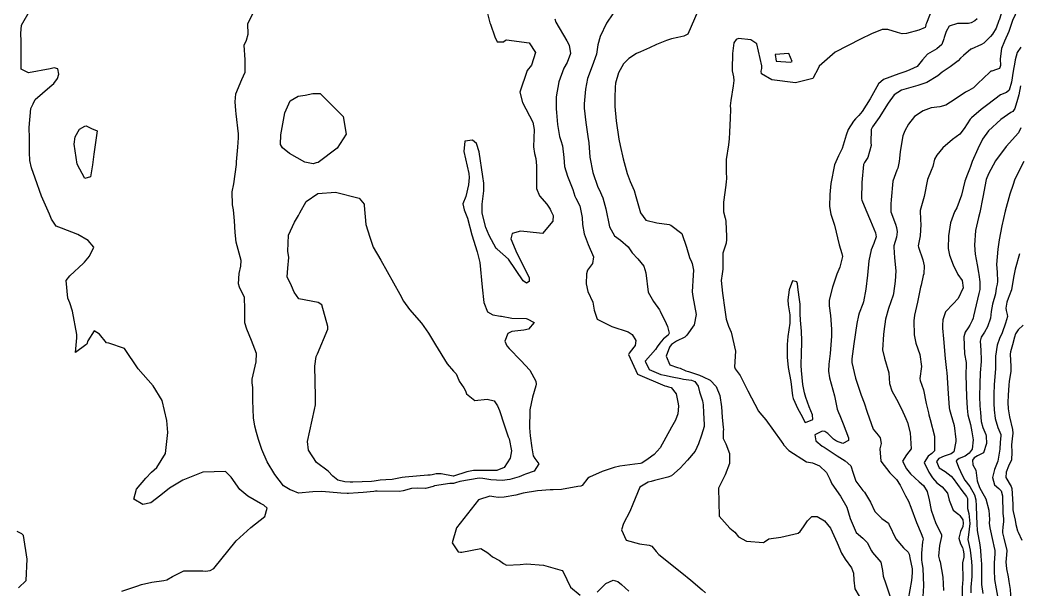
# Model space of a CAD drawing. Header units: feet. Extents: x 1313709 to 1317500, y 405869 to 411659.
# Drawn here: x 1316419 to 1316958, y 409540 to 409847 of the extents above; entities that cross this region are included whole.
import ezdxf

# ---------------------------------------------------------------- set-up
doc = ezdxf.new("R2010")
doc.units = ezdxf.units.FT
doc.layers.add('C-TOPO-MAJR', color=32, linetype='CONTINUOUS')

msp = doc.modelspace()

# ---------------------------------------------------------------- linework, layer by layer
at = {"layer": 'C-TOPO-MAJR'}
for points in [[(1316923.12, 409862.68), (1316921.35, 409862.13), (1316915.69, 409862.26), (1316914.25, 409860.76), (1316908.35, 409845.8)], [(1316425.75, 409802.24), (1316426.82, 409804.62), (1316434.89, 409811.42), (1316437.01, 409813.18), (1316438.93, 409815.93), (1316439.72, 409818.24), (1316439.09, 409821.07), (1316437.15, 409821.69), (1316435.03, 409821.04), (1316423.39, 409818.87), (1316419.39, 409820.85), (1316419.33, 409836.1), (1316419.19, 409840.1), (1316419.58, 409844.64), (1316424.45, 409853.05), (1316427.92, 409856.29)], [(1316692.64, 409733.13), (1316689.04, 409733.5), (1316684.51, 409732.3), (1316683.94, 409729.38), (1316687.14, 409721.62), (1316693.77, 409708.44), (1316693.74, 409706.3), (1316692.35, 409705.45), (1316690.46, 409706.72), (1316682.56, 409718.38), (1316676.51, 409723.77), (1316676.01, 409724.22), (1316672.11, 409731.16), (1316670.42, 409735.48), (1316668.4, 409743.25), (1316668.35, 409748.11), (1316669.23, 409755.25), (1316669.21, 409759.33), (1316668.81, 409763), (1316666.69, 409776.32), (1316665.25, 409780.75), (1316663.12, 409782.6), (1316659, 409782.15), (1316658.55, 409776.51), (1316661.2, 409764.63), (1316661.36, 409762.48), (1316661.04, 409758.56), (1316659.47, 409752.14), (1316657.97, 409748.26), (1316658.59, 409745.05), (1316660.37, 409740.57), (1316662.73, 409731.59), (1316665.6, 409722.4), (1316667.07, 409716.66), (1316668.39, 409703.29), (1316669.31, 409694.99), (1316671.25, 409690.07), (1316674.06, 409688.44), (1316678.19, 409687.72), (1316678.82, 409687.58), (1316684.47, 409686.57), (1316692.09, 409686.34), (1316692.73, 409686.28), (1316696.44, 409684.15), (1316693.49, 409680.7), (1316690.84, 409680.05), (1316684.44, 409679.42), (1316682.3, 409678.3), (1316680.59, 409674.12), (1316681.72, 409671.61), (1316682.96, 409670.19), (1316689.31, 409663.74), (1316694.07, 409658.58), (1316697.38, 409652.49), (1316697.57, 409650.91), (1316697.42, 409650.13), (1316695.52, 409643.89), (1316694.11, 409637.17), (1316694.08, 409636.48), (1316693.95, 409627.46), (1316694.25, 409623.05), (1316695.27, 409616.56), (1316696.01, 409612.31), (1316696.87, 409610.77), (1316698.92, 409607.99), (1316696.47, 409604), (1316691.81, 409602.36), (1316690.82, 409601.98), (1316688.41, 409600.93), (1316683.4, 409599.53), (1316679.19, 409598.96), (1316673, 409599.3), (1316668.75, 409600.13), (1316666.83, 409600.23), (1316656.32, 409598.42), (1316654.05, 409597.69), (1316652.85, 409597.42), (1316650.91, 409597.3), (1316642.54, 409596.06), (1316641.82, 409595.81), (1316637.84, 409594.66), (1316633.59, 409594.87), (1316630.28, 409594.72), (1316625.67, 409593.4), (1316623.8, 409593.1), (1316611.58, 409593.22), (1316610.7, 409593.16), (1316609.8, 409593.04), (1316604.01, 409592.57), (1316601.31, 409592.39), (1316596.18, 409591.95), (1316595.42, 409591.94), (1316591.95, 409592.19), (1316581.81, 409592.95), (1316576.89, 409592.89), (1316569.15, 409592.2), (1316565.68, 409593.5), (1316564.67, 409594.02), (1316561.01, 409596.14), (1316556.43, 409602.26), (1316552.28, 409609.05), (1316549.28, 409615.7), (1316547.62, 409621.04), (1316546.52, 409624.87), (1316545.62, 409628.21), (1316544.82, 409632.82), (1316544.46, 409642.1), (1316544.47, 409649.23), (1316544.18, 409651.65), (1316544.06, 409653.59), (1316546.23, 409663.04), (1316546.54, 409667.58), (1316545.64, 409669.77), (1316543.7, 409674.52), (1316541.28, 409680.59), (1316540.17, 409684.1), (1316540.25, 409691.65), (1316540.01, 409697.68), (1316537.37, 409703.22), (1316536.83, 409705.17), (1316537.16, 409710.71), (1316538.04, 409714.63), (1316538.24, 409717.64), (1316537.05, 409721.7), (1316535.47, 409727.54), (1316534.94, 409732.8), (1316534.58, 409739.09), (1316534.01, 409745.01), (1316533.54, 409747.75), (1316533.29, 409754.77), (1316534.23, 409759.12), (1316535.64, 409769.44), (1316535.71, 409770.92), (1316536.31, 409778.77), (1316536.81, 409783.81), (1316536.77, 409786.11), (1316535.55, 409796.84), (1316535.33, 409798.68), (1316534.99, 409803.23), (1316535.35, 409807.58), (1316538.58, 409815.37), (1316540.39, 409819.32), (1316540.39, 409825.88), (1316539.86, 409833.96), (1316540.98, 409836.54), (1316541.88, 409839.9), (1316541.86, 409845.41), (1316544.44, 409851.04)], [(1316670.46, 409853.87), (1316672.57, 409845.92), (1316672.81, 409845.18), (1316675.17, 409838.33), (1316676.56, 409835.63), (1316679.87, 409835.64), (1316681, 409836.57), (1316681.56, 409836.81), (1316693.84, 409835.23), (1316697.14, 409829.92), (1316695.01, 409823.17), (1316692.72, 409820.2), (1316688.77, 409808.46), (1316690.14, 409802.86), (1316695.81, 409792.32), (1316696.52, 409788.42), (1316696.15, 409779.05), (1316696.64, 409775.51), (1316697.43, 409772.78), (1316697.67, 409768.71), (1316697.79, 409756.62), (1316699.36, 409752.61), (1316703.38, 409748.02), (1316705.13, 409745.39), (1316705.54, 409744.49)], [(1316738.91, 409850.86), (1316735.57, 409845.7), (1316732.19, 409838.65), (1316730.81, 409834.04), (1316730.06, 409828.94), (1316727.84, 409822.47), (1316725.27, 409815.93), (1316724.27, 409810.15), (1316723.47, 409802.29), (1316723.44, 409799.89), (1316724.39, 409792.11), (1316725.53, 409784.63), (1316725.93, 409781.14), (1316726.52, 409773.5), (1316728.11, 409765.15), (1316730.93, 409757.25), (1316731.5, 409756.09), (1316733.62, 409751.56), (1316735.17, 409745.57), (1316737.11, 409735.91), (1316739.78, 409731.06), (1316743.06, 409728.58), (1316747.18, 409725.1), (1316749.48, 409721.87), (1316752.55, 409718.62), (1316755.65, 409714.61), (1316756.7, 409711.08), (1316758.1, 409700.61), (1316760.97, 409695.61), (1316764.23, 409690.99), (1316764.51, 409690.32), (1316767.81, 409683.64), (1316768.56, 409682.16), (1316769.38, 409678.42), (1316768.77, 409677.35), (1316766.42, 409675.49), (1316766.2, 409675.3), (1316764.43, 409673.07), (1316763, 409671.02)], [(1316784.83, 409852.32), (1316779.45, 409839.74), (1316777.26, 409838.66), (1316774.11, 409838), (1316770.68, 409837.36), (1316768.02, 409836.41), (1316766.24, 409835.64), (1316762.59, 409834.27), (1316758.71, 409832.42), (1316753.92, 409830.24), (1316751.71, 409829.3), (1316747.54, 409826.71), (1316744.74, 409823.86), (1316741.95, 409818.93), (1316740.45, 409813.38), (1316740.2, 409811.16), (1316739.97, 409805.52), (1316739.99, 409800.87), (1316740.68, 409793.07), (1316742.17, 409783.13), (1316742.87, 409779.77), (1316744.63, 409772.51), (1316746.66, 409764.56), (1316748.39, 409760.4), (1316750.52, 409755.52), (1316751.41, 409752.21), (1316753.83, 409743.43), (1316756.82, 409739.45), (1316762.66, 409738.04), (1316769.31, 409737.13), (1316770.31, 409736.77), (1316776.28, 409732.23), (1316778.68, 409724.85), (1316780.43, 409719.31), (1316781.46, 409716.9), (1316781.8, 409716.03), (1316782.55, 409712.53), (1316782.44, 409709.79), (1316781.89, 409700.73), (1316782.1, 409698.25), (1316783.89, 409688.48), (1316782.95, 409682.97), (1316779.01, 409677.32), (1316777.9, 409676.37), (1316773.44, 409674.1), (1316770.72, 409672.36), (1316769.94, 409671.51), (1316769.58, 409670.88), (1316767.82, 409666.04), (1316769.79, 409661.34), (1316773.96, 409660), (1316775.28, 409659.56), (1316778.48, 409658.17), (1316779.9, 409657.75), (1316785.85, 409655.79), (1316787.81, 409654.92), (1316791.54, 409653.14), (1316794.87, 409649.65), (1316796.73, 409644.77), (1316797.58, 409638.76), (1316798.03, 409633.22), (1316798.59, 409627.5), (1316798.68, 409626.51), (1316798.64, 409625.66), (1316798.64, 409621.68), (1316799.99, 409618.78), (1316802.01, 409613.52), (1316801.91, 409608.23), (1316799.61, 409602.1), (1316796.05, 409594.91), (1316796.44, 409579.71), (1316802.23, 409573.18), (1316804.89, 409571.11), (1316806.85, 409568.65), (1316811.19, 409566.16), (1316820.31, 409565.57), (1316820.89, 409565.9), (1316823.31, 409567.54), (1316829.71, 409568.47), (1316839.1, 409570.47), (1316840.13, 409571.53), (1316841.98, 409573.96), (1316844.19, 409577.18), (1316846.39, 409579.63), (1316849.32, 409579.47), (1316853.25, 409577.17), (1316856.52, 409573.22), (1316860.13, 409565.35), (1316862.57, 409559.7), (1316864.46, 409556.61), (1316867.98, 409551.76), (1316869.06, 409548.9), (1316869.23, 409545.11), (1316869.67, 409540.58), (1316872, 409536.54)], [(1316949.65, 409853.66), (1316947.6, 409847.44), (1316947.51, 409847.18), (1316946, 409843.03), (1316944.06, 409839.86), (1316942.9, 409838.56), (1316939.45, 409835.05), (1316938.14, 409834.28), (1316932.49, 409831.76), (1316932.35, 409831.64)], [(1316957.75, 409853.33), (1316954.86, 409847.11), (1316954.51, 409846.14), (1316952.83, 409841.24), (1316950.6, 409836.03), (1316948.9, 409832.06), (1316948.13, 409826.57), (1316948.34, 409822.97), (1316947.86, 409821.33), (1316946.28, 409820.67), (1316943.68, 409819.92)], [(1316707.56, 409848.18), (1316708.23, 409846.29), (1316714.19, 409836.22), (1316715.35, 409833.89), (1316716.05, 409829.36), (1316714.36, 409824.59), (1316712.56, 409821.44), (1316709.75, 409814.01), (1316708.38, 409805.94), (1316708.33, 409799.54), (1316708.45, 409797.59), (1316709.11, 409791.05), (1316710.09, 409784.63), (1316710.79, 409782.37), (1316711.7, 409779.65), (1316712.41, 409773.28), (1316712.81, 409768.41), (1316714.41, 409763.2), (1316717.36, 409756.06), (1316718.48, 409752.39), (1316719.01, 409751.26), (1316721.13, 409747.22), (1316722.36, 409740.95), (1316722.62, 409737.04), (1316723.49, 409732.06), (1316725.64, 409726.3), (1316728.49, 409719.66), (1316727.89, 409715.98), (1316725.27, 409712.43), (1316724.8, 409710.51), (1316724.56, 409705.03), (1316725.43, 409700.94), (1316728.09, 409695.19), (1316728.82, 409690.93), (1316730.55, 409685.95), (1316738.34, 409682.08), (1316747.17, 409679.15), (1316749.34, 409677.74), (1316751.41, 409674.55), (1316751.08, 409671.91), (1316750.32, 409670.94)], [(1316908.35, 409845.8), (1316908.07, 409845.09), (1316907.83, 409843.71), (1316907.67, 409843.41), (1316904.3, 409842.05), (1316897.57, 409840.15), (1316895.33, 409840.07), (1316892.75, 409840.74), (1316887.49, 409842.28), (1316884.53, 409842.42), (1316878.73, 409839.94), (1316872.83, 409837.07), (1316859.02, 409830.1), (1316850.48, 409822.49), (1316850.03, 409821.66), (1316846.93, 409815.89), (1316837.65, 409813.55), (1316824.84, 409815.24), (1316819.32, 409818.4), (1316819.11, 409819.92), (1316819.46, 409821.23), (1316819.48, 409822.71), (1316816.76, 409834.65), (1316813.55, 409836.72), (1316806.78, 409837.43), (1316805.63, 409836.95), (1316804.34, 409835.15), (1316803.61, 409829.42), (1316803.58, 409826.53), (1316803.43, 409823.9), (1316803.51, 409820.1), (1316804.08, 409816.74), (1316804.27, 409814.88), (1316804.05, 409811.9), (1316802.7, 409804.05), (1316802.43, 409801.15), (1316802.5, 409799.49), (1316802.51, 409799.22), (1316802.26, 409794.51), (1316801.98, 409786.91), (1316801.85, 409783.39), (1316801.47, 409780.12), (1316800.18, 409772.18), (1316800.22, 409765.7), (1316800.29, 409761.7), (1316800.25, 409760.33), (1316800.09, 409758.25), (1316798.74, 409749.1), (1316798.77, 409744.02), (1316799.66, 409740.62), (1316799.78, 409740.2), (1316799.96, 409738.61), (1316800.35, 409730.79), (1316800.43, 409729), (1316800.18, 409727.05), (1316798.45, 409721.58), (1316798.31, 409716.99), (1316798.42, 409713.01), (1316798.01, 409710.54), (1316797.52, 409706.89), (1316798.15, 409700.12), (1316799.53, 409691), (1316800.17, 409686.06), (1316801.39, 409682.33), (1316802.93, 409678.96), (1316805.28, 409668.85), (1316804.75, 409660.22), (1316805.1, 409659.27), (1316807.79, 409655.57), (1316811.81, 409647.38), (1316817.69, 409636.33), (1316818.39, 409635.46), (1316821.54, 409631.79), (1316829.91, 409620.21), (1316831.07, 409618.43), (1316831.23, 409618.18), (1316834.05, 409615.18), (1316843.66, 409609.05), (1316846.8, 409608.55), (1316850.67, 409606.87), (1316854.33, 409603.34), (1316856.14, 409599.68), (1316857.21, 409597.2), (1316861.96, 409590.45), (1316865.41, 409584.59), (1316867.13, 409578.51), (1316870.4, 409570.97), (1316873.97, 409567.83), (1316876.34, 409565.44), (1316878.61, 409560.98), (1316879.16, 409560.2), (1316883.71, 409554.86), (1316884.56, 409550.36), (1316885.08, 409547.31), (1316886.47, 409543.19), (1316888.69, 409536.11)], [(1316935.72, 409848.04), (1316934.45, 409846.98), (1316932.53, 409845.86), (1316931.06, 409845.57), (1316925.2, 409845.62), (1316920.71, 409844.19), (1316918.98, 409841.25), (1316917.99, 409838.01), (1316917.79, 409837.23), (1316916.65, 409834.25), (1316914.04, 409831.87), (1316908.97, 409829.06), (1316906.21, 409825.94), (1316903.39, 409822.39), (1316899.41, 409820.5), (1316897.22, 409819.73), (1316893.48, 409818.38), (1316885.24, 409815.28), (1316882.44, 409813.05), (1316877.89, 409805.01), (1316873.68, 409798.01), (1316871.89, 409795.86), (1316870.12, 409794.18), (1316868.91, 409792.88), (1316866.11, 409788.42), (1316865.01, 409785.27), (1316862.77, 409778.2), (1316860.85, 409774.24), (1316858.62, 409769.24), (1316856.76, 409759.31), (1316856.27, 409753.27), (1316856.09, 409746.81), (1316856.73, 409742.7), (1316858.65, 409736.76), (1316861.2, 409726.15), (1316862.75, 409721.49), (1316863.02, 409719.91), (1316861.65, 409714.02), (1316859.88, 409710.29), (1316857.62, 409703.38), (1316855.76, 409696.2), (1316855.74, 409693.49), (1316855.79, 409693.27), (1316856.55, 409687.96), (1316857.13, 409680.58), (1316857.05, 409676.89), (1316856.3, 409667.46), (1316855.71, 409661.81), (1316855.44, 409658.05), (1316856.01, 409654.36), (1316858.74, 409644.75), (1316860.15, 409637.4), (1316860.8, 409635.64), (1316861.6, 409634.11), (1316863.44, 409629.58), (1316866.24, 409622.02), (1316866.32, 409620.51), (1316863.28, 409618.95), (1316859.71, 409620.14), (1316858.1, 409621.21), (1316855.08, 409624.28), (1316853.53, 409625.41), (1316851.99, 409625.53), (1316848.1, 409623.65), (1316848.7, 409620.3), (1316851.99, 409617.52), (1316853.05, 409616.89), (1316854.7, 409615.91), (1316860.13, 409612.28), (1316864.5, 409609.54), (1316867.56, 409606.96), (1316868.81, 409602.88), (1316870.21, 409598.62), (1316874.07, 409593.55), (1316874.9, 409592.66), (1316878.24, 409587.26), (1316880.51, 409582.28), (1316884.3, 409578.48), (1316887.85, 409575.9), (1316888.11, 409575.48), (1316891.87, 409567.54), (1316896.04, 409562.69), (1316898.45, 409560.34), (1316899.06, 409559.23), (1316899.66, 409556.41), (1316900.55, 409552.13), (1316900.69, 409551.38), (1316900.71, 409549.09), (1316900.25, 409545), (1316898.56, 409534.87)], [(1316827.24, 409825.18), (1316834.98, 409824.77), (1316835.9, 409825.14), (1316834.08, 409829.31), (1316826.72, 409828.78), (1316827.24, 409825.18)], [(1316959.39, 409832.76), (1316957.34, 409829.92), (1316956.31, 409825.99), (1316956.12, 409824.7), (1316955.24, 409819.93), (1316954.33, 409813.86), (1316953.11, 409809.69), (1316951.56, 409808.32), (1316948.33, 409807.09), (1316941.56, 409801.87), (1316938.02, 409799.08), (1316932.75, 409794.73), (1316932.08, 409794), (1316928.83, 409788.88), (1316926.46, 409785.83), (1316922.54, 409783.06), (1316917.21, 409778.4), (1316913.95, 409774.45), (1316912.76, 409772.3), (1316911.76, 409768.46), (1316910.95, 409766.25), (1316909.01, 409761.35), (1316907.07, 409752.21), (1316906.42, 409749.75), (1316904.96, 409744.63), (1316905.08, 409739.63), (1316905.41, 409737.04), (1316904.94, 409731.07), (1316903.93, 409725.67), (1316904.01, 409724.93), (1316906.48, 409718.1), (1316907.16, 409714.8), (1316906.88, 409710.54), (1316906.69, 409709.61), (1316905.47, 409704.37), (1316905.24, 409703.26), (1316903.49, 409695.29), (1316901.87, 409688.16), (1316901.57, 409685.08), (1316901.76, 409677.53), (1316902.73, 409673), (1316904.79, 409666.97), (1316905.66, 409660.4), (1316904.88, 409653.95), (1316905, 409652.91), (1316906.81, 409647.84), (1316908.29, 409640.6), (1316909.43, 409635.41), (1316909.66, 409634.48), (1316910.39, 409631.92), (1316912.8, 409622.93), (1316912.68, 409614.95), (1316911.33, 409613.53), (1316909.38, 409612.14), (1316907.13, 409608.61), (1316909.72, 409603.39), (1316911.73, 409600.44), (1316913.93, 409597.79), (1316916.82, 409595.6), (1316919.77, 409592.1), (1316920.73, 409588.38), (1316922.83, 409582.93), (1316925.82, 409580.64), (1316926.39, 409580.17), (1316927.99, 409577.66), (1316928.29, 409576.01), (1316927.96, 409574.1), (1316926.81, 409571.54), (1316925.96, 409567.82), (1316926.76, 409564.76), (1316927.86, 409562.75), (1316928.29, 409561.44), (1316928.57, 409559.35), (1316928.57, 409557.52), (1316927.92, 409554.6), (1316928, 409545.5), (1316927.75, 409541.32), (1316927.71, 409540.3), (1316927.64, 409536.11)], [(1316932.35, 409831.64), (1316928.37, 409828.24)], [(1316928.37, 409828.24), (1316926.77, 409826.88), (1316925.43, 409825.4), (1316921.23, 409822.16), (1316916.84, 409819.25), (1316914.6, 409817.41), (1316908.57, 409813.81), (1316903.73, 409812.17), (1316894.89, 409809.53), (1316890.89, 409807.05), (1316887.65, 409802.63), (1316882.86, 409794.77), (1316881.09, 409792.31), (1316879.19, 409789.76), (1316878.56, 409788.31), (1316878.42, 409781.3), (1316878.44, 409779.78), (1316876.7, 409773.23), (1316874.94, 409770.59), (1316874.45, 409769.52), (1316873.55, 409759.8), (1316873.33, 409750.93), (1316873.51, 409750.22), (1316875.72, 409745.11), (1316878.19, 409739.08), (1316880.88, 409732.6), (1316881.2, 409730.44), (1316880, 409726.81), (1316878.48, 409723.5), (1316877.24, 409717.56), (1316876.55, 409709.83), (1316875.64, 409702.18), (1316874.38, 409695.37), (1316874.04, 409694.34), (1316871.98, 409689.28), (1316871.62, 409688.08), (1316870.76, 409683.67), (1316869.13, 409672.7), (1316868.05, 409664.56), (1316868.04, 409662.64), (1316869.99, 409654.17), (1316873.04, 409644.97), (1316874.65, 409640.85), (1316876.3, 409635.79), (1316879.63, 409626.59), (1316882.25, 409623.51), (1316883.36, 409621.99), (1316883.91, 409618.94), (1316883.17, 409615.99), (1316883.8, 409609.42), (1316888.67, 409603.17), (1316892.23, 409599.47), (1316894.12, 409596.48), (1316897.12, 409590.67), (1316898.69, 409587.82), (1316899.96, 409584.6), (1316902.95, 409576.36), (1316905.47, 409570.29), (1316906.5, 409568.1), (1316906.56, 409567.31), (1316906.3, 409565.9), (1316905.65, 409559.83), (1316905.65, 409556.22), (1316905.93, 409554.66), (1316906.49, 409551.6), (1316906.76, 409542.07), (1316906.39, 409536.34)], [(1316943.68, 409819.92), (1316943.22, 409819.78), (1316938.58, 409815.62), (1316936.74, 409813.82)], [(1316936.74, 409813.82), (1316933.81, 409810.95), (1316931.33, 409809.49), (1316929.51, 409808.57), (1316923.87, 409804.78), (1316918.77, 409801.57), (1316915.55, 409800.64), (1316910.95, 409799.98), (1316906.67, 409798.49), (1316901.84, 409795.47), (1316898.73, 409791.25), (1316896.77, 409787.7), (1316895.65, 409785.02), (1316894.52, 409778.63), (1316894.17, 409776.27), (1316893.55, 409771.06), (1316892.86, 409767.56), (1316892.35, 409766.39), (1316890.28, 409760.52), (1316889.3, 409750.47), (1316889.21, 409748.31), (1316889.06, 409744.63), (1316889.19, 409743.94), (1316891.57, 409737.23), (1316892.17, 409735.43), (1316892.56, 409733.24), (1316892.11, 409730.21), (1316890.8, 409725.62), (1316890.71, 409724.86), (1316891.14, 409719.1), (1316891.81, 409712.15), (1316891.46, 409706.54), (1316890.57, 409699.88), (1316890.38, 409699), (1316887.92, 409691.71), (1316886.24, 409686.12), (1316885.32, 409679.4), (1316885.15, 409677.74), (1316884.59, 409669.49), (1316885.72, 409664.93), (1316888.04, 409656.99), (1316888.5, 409651.37), (1316889.69, 409647.38), (1316892.19, 409642.95), (1316894.97, 409637.57), (1316897.29, 409632.44), (1316898.09, 409630.2), (1316899.52, 409624.61), (1316900.04, 409616.06), (1316897.65, 409612.91), (1316895.49, 409609.48), (1316897.52, 409605.24), (1316899.84, 409602.56), (1316904.41, 409598.27), (1316906.72, 409596.23), (1316908.74, 409593.11), (1316909.82, 409588.51), (1316910.97, 409582.88), (1316913.53, 409575.79), (1316916.43, 409569.75), (1316916.57, 409568.82), (1316915.5, 409563.95), (1316914.87, 409558.14), (1316915.39, 409556.03), (1316915.76, 409555.08), (1316917.22, 409546.75), (1316917.59, 409539.53)], [(1316578.71, 409770.3), (1316577.01, 409769.8), (1316572.67, 409770.7), (1316564.34, 409775.41), (1316560.46, 409778.46), (1316559.52, 409780.2), (1316559.57, 409785.41), (1316561.83, 409797.3), (1316564.67, 409803.82), (1316568.92, 409806.3), (1316572.76, 409806.93), (1316576.89, 409807.77), (1316577.48, 409807.78)], [(1316577.48, 409807.78), (1316580.81, 409807.83)], [(1316580.81, 409807.83), (1316593.27, 409795.39), (1316594.87, 409785.78), (1316590.13, 409778.39), (1316579.84, 409770.63), (1316578.71, 409770.3)], [(1316959.27, 409812.01), (1316958.25, 409807.15), (1316957.62, 409804.5), (1316956.21, 409799.63), (1316954.96, 409798.06), (1316954.02, 409797.54), (1316948.59, 409793.77), (1316941.82, 409787.73), (1316938.58, 409783.15), (1316936.12, 409777.99), (1316933.03, 409771.11), (1316932.14, 409768.5), (1316931.68, 409766.99), (1316930.52, 409764.25), (1316929.08, 409760.5), (1316927.29, 409752.87), (1316924.72, 409746.05), (1316923.55, 409743.98), (1316921.29, 409737.96), (1316920.22, 409730.94), (1316920.06, 409724.25), (1316920.9, 409720.64), (1316922.76, 409715.33), (1316925.28, 409710.18), (1316927.61, 409706.91), (1316928.22, 409703), (1316925.55, 409697.26), (1316922.79, 409694.38), (1316918.7, 409689.9), (1316917.16, 409685.7), (1316916.99, 409682.71), (1316917.06, 409681.14), (1316917.66, 409675.45), (1316918.57, 409664.88), (1316919.28, 409658.33), (1316919.39, 409657.27), (1316920.18, 409645.95), (1316920.73, 409638.17), (1316920.87, 409637.29), (1316921.6, 409634.76), (1316923.28, 409628.62), (1316924.32, 409621.07), (1316924.33, 409620.09), (1316923.19, 409614.38), (1316921.76, 409613.44), (1316919.08, 409612.54), (1316917.96, 409612.19), (1316915.03, 409610.78), (1316913.89, 409609.17), (1316915.31, 409605.82), (1316918.47, 409603.74), (1316921.69, 409601.33), (1316922.74, 409599.97), (1316927.44, 409593.59), (1316930.05, 409590.27), (1316930.5, 409589.32), (1316930.55, 409586.5), (1316930.54, 409583.85), (1316931.21, 409581.13), (1316931.79, 409575.78), (1316931.02, 409569.67), (1316930.65, 409567.1), (1316931.02, 409565.46), (1316932.07, 409561.34), (1316932.78, 409555.22), (1316932.98, 409552.5), (1316932.89, 409547.15), (1316932.4, 409541.4), (1316932.42, 409538.37)], [(1316426.92, 409762.13), (1316424.92, 409767.72), (1316424.07, 409771.62), (1316423.87, 409776.05), (1316423.79, 409783.65), (1316423.75, 409789.38), (1316424.63, 409799.74), (1316425.6, 409801.91)], [(1316425.6, 409801.91), (1316425.75, 409802.24)], [(1316448, 409780.43), (1316448.48, 409784.39), (1316450.84, 409788.53), (1316453.79, 409790.17), (1316454.4, 409790.27), (1316457.41, 409788.94)], [(1316457.41, 409788.94), (1316460.43, 409787.61), (1316458.6, 409775.04), (1316458.01, 409770.7)], [(1316959.44, 409789.23), (1316958.04, 409786.61), (1316951.41, 409779.23), (1316945.76, 409771.41), (1316941.89, 409764.44), (1316940.71, 409761.37), (1316938.83, 409751.94), (1316937.23, 409743.5), (1316936.48, 409740.93), (1316934.9, 409733.93), (1316934.41, 409725.98), (1316934.61, 409721.04), (1316935.75, 409715.27), (1316936.58, 409711.3), (1316936.74, 409710.14), (1316937.23, 409706.2), (1316937.19, 409702.03), (1316936.76, 409699.89), (1316933.78, 409687.59), (1316933.57, 409686.58), (1316933.11, 409685.24), (1316931.86, 409682.84), (1316930.89, 409681.31), (1316929.34, 409679.04), (1316928.59, 409676.46), (1316928.98, 409667.35), (1316929.77, 409662.56), (1316929.81, 409661.74), (1316929.61, 409655.98), (1316930.02, 409644.19), (1316930.32, 409638), (1316930.8, 409634.48), (1316932.1, 409629.22), (1316932.95, 409625.3), (1316933.56, 409620.92), (1316933.04, 409615.89), (1316931.38, 409613.67), (1316929.24, 409612.18), (1316926.12, 409610.78), (1316924.37, 409609.5), (1316925.63, 409606.19), (1316927.84, 409601.47), (1316929.12, 409599.22), (1316931.81, 409595.66), (1316934.41, 409591.19), (1316935.04, 409588.56), (1316935.22, 409585.24), (1316935.48, 409579.73), (1316935.54, 409575.54), (1316935.69, 409572.04), (1316937.21, 409564.21), (1316937.64, 409561.24), (1316937.81, 409558.1), (1316938.06, 409553.81), (1316938.08, 409547.91), (1316938.2, 409542.93), (1316938.89, 409538)], [(1316458.01, 409770.7), (1316457.81, 409769.23), (1316456.74, 409762.84), (1316453.78, 409761.87), (1316449.68, 409769.62), (1316448, 409780.43)], [(1316960.94, 409771.17), (1316956.3, 409761.9), (1316955.92, 409761.01), (1316955.16, 409758.71), (1316953.35, 409753.43), (1316950.94, 409744.35), (1316949.11, 409736.4), (1316947.69, 409728.84), (1316946.94, 409723.88), (1316946.26, 409715.57), (1316946.53, 409711.48), (1316946.72, 409706.27), (1316946.5, 409704.88), (1316946.12, 409702.67), (1316945.63, 409699.71), (1316944.06, 409694.09), (1316943.34, 409690.1), (1316942.96, 409686.58), (1316941.34, 409681.81), (1316939.67, 409679), (1316937.9, 409676.31), (1316937.32, 409674.12), (1316937.79, 409669.28), (1316937.95, 409663.95), (1316937.91, 409663.16), (1316937.46, 409657.13), (1316937.13, 409651.09), (1316937.07, 409644.29), (1316937.28, 409639.29), (1316937.53, 409635.73), (1316938.02, 409630.79), (1316938.83, 409627.49), (1316940.4, 409623.77), (1316940.68, 409622.87), (1316940.82, 409618.88), (1316939.13, 409613.91), (1316935.96, 409612.24), (1316934.2, 409611.15), (1316933.22, 409609.9), (1316933.52, 409607.34), (1316935.07, 409604.56), (1316935.78, 409598.78), (1316936.95, 409595.18), (1316937.85, 409593.5), (1316940.53, 409589.12), (1316942.14, 409583), (1316942.4, 409577.86), (1316942.34, 409575.93), (1316942.56, 409573.47), (1316944.21, 409566.05), (1316944.78, 409563.51), (1316945.23, 409561.21), (1316945.23, 409559.61), (1316944.94, 409554.32), (1316944.96, 409550.64), (1316945.19, 409545.55), (1316945.95, 409540.52), (1316946.72, 409536.47)], [(1316434.64, 409742.63), (1316433.28, 409745.95), (1316430.38, 409752.41), (1316426.92, 409762.13)], [(1316607.77, 409730.2), (1316609.45, 409724.91), (1316613.55, 409717.81), (1316623.94, 409699.54), (1316625.88, 409695.79), (1316629.08, 409691.28), (1316635.56, 409683.84), (1316639.37, 409678.48), (1316643.16, 409672.16), (1316649.38, 409661.93), (1316652.96, 409657.99), (1316654.37, 409656.51), (1316655.84, 409653.13), (1316656.02, 409652.6), (1316658.46, 409648.9), (1316659.29, 409647.37), (1316659.88, 409645.8), (1316664.45, 409642.11), (1316671.03, 409642.81), (1316674.91, 409642.01), (1316676.72, 409639.31), (1316677.68, 409636.73), (1316680.21, 409629.08), (1316682.44, 409622.59), (1316682.89, 409621.41), (1316684.16, 409614.92), (1316683.55, 409611.07), (1316680.31, 409606.01), (1316676.25, 409604.44), (1316670.6, 409604.36), (1316669.3, 409604.42), (1316663.72, 409604.3), (1316660.01, 409603.61), (1316652.96, 409601.38), (1316652.64, 409601.35), (1316646.26, 409602.58), (1316643.51, 409602.58), (1316641.34, 409602.06), (1316640.25, 409601.85), (1316638.99, 409601.77), (1316626.86, 409600.84), (1316625.24, 409600.55), (1316619.81, 409599.53), (1316616.39, 409599.4), (1316613.27, 409599.21), (1316610.11, 409598.57), (1316608.65, 409598.36), (1316598.46, 409598.16), (1316597.09, 409598.16), (1316594.17, 409598.31), (1316590.46, 409599.11), (1316587.74, 409601.3), (1316585.16, 409604.06), (1316578.94, 409608.67), (1316574.64, 409615.31), (1316574.01, 409620.01), (1316577.78, 409637.2), (1316578.31, 409639.73), (1316578.36, 409640.39), (1316578.38, 409640.87), (1316578.42, 409644.22), (1316577.9, 409660.61), (1316578.73, 409665.92), (1316579.48, 409667.36), (1316585.03, 409680.62), (1316585, 409681.99), (1316581.7, 409693.74), (1316579.71, 409695.04), (1316569.31, 409697.08), (1316566.74, 409700.62), (1316565.37, 409704.09), (1316563.02, 409708.9), (1316563.43, 409713.6), (1316564.02, 409719.29), (1316563.33, 409722.79), (1316563.81, 409731.28), (1316566.93, 409738.41), (1316569.23, 409742.02), (1316569.93, 409743.36), (1316573.35, 409749.44), (1316579.57, 409753.8), (1316589.12, 409754.48), (1316601.98, 409751.36), (1316604.56, 409748.16)], [(1316604.56, 409748.16), (1316604.64, 409747.35)], [(1316453.01, 409716.19), (1316453.62, 409716.75), (1316456.27, 409719.94), (1316458.66, 409724.93), (1316455.54, 409728.49), (1316450.04, 409731.65), (1316441.09, 409735.08), (1316438.2, 409736.23), (1316435.7, 409740.07), (1316434.64, 409742.63)], [(1316604.64, 409747.35), (1316605.59, 409737.1), (1316607.77, 409730.2)], [(1316705.54, 409744.49), (1316706.65, 409742.03), (1316706.52, 409738.92), (1316700.9, 409732.26), (1316692.64, 409733.13)], [(1316958.68, 409721.28), (1316956.38, 409713.06), (1316955.46, 409708.6), (1316954.28, 409701.88), (1316953.03, 409698.62), (1316952.44, 409697.21), (1316951.88, 409695.24), (1316951.29, 409691.92), (1316951.42, 409690.65), (1316952.05, 409688.48), (1316952.1, 409687.43), (1316951.11, 409683.82), (1316949.22, 409678.73), (1316947.91, 409675.52), (1316946.52, 409671.96), (1316945.76, 409666.08), (1316945.67, 409659.23), (1316945.21, 409652.98), (1316944.97, 409650.6), (1316944.76, 409645.52), (1316944.84, 409640.51), (1316944.96, 409637.09), (1316945.49, 409632.36), (1316946.94, 409627.52), (1316948.56, 409623.72), (1316948.61, 409622.99), (1316948.22, 409619.62), (1316948.06, 409615.94), (1316946.96, 409609.36), (1316945.44, 409605.81), (1316945.08, 409604.97), (1316944.03, 409600.64), (1316945.05, 409596.59), (1316947.51, 409594.62), (1316948.82, 409593.4), (1316949.45, 409590.73), (1316949.67, 409581.09), (1316949.93, 409578.5), (1316950.02, 409576.81), (1316949.61, 409573.82), (1316949.48, 409571.59), (1316949.52, 409570.71), (1316950.1, 409567.78), (1316951.89, 409561.22), (1316951.43, 409556.66), (1316951.2, 409555.02), (1316951.59, 409551.34), (1316952.46, 409547.08), (1316952.91, 409544.39), (1316953.54, 409540.19), (1316953.92, 409534.44)], [(1316454.24, 409672.15), (1316448.7, 409667.96), (1316449.38, 409676.02), (1316449.34, 409677.81), (1316447.03, 409690.27), (1316445.72, 409694.86), (1316444.6, 409697.43), (1316443.7, 409706.98), (1316445.7, 409709.43), (1316453.01, 409716.19)], [(1316838.31, 409706.13), (1316836.03, 409706.79), (1316834.13, 409701.87), (1316833.45, 409696.48), (1316833.61, 409693.77), (1316834.6, 409688.3), (1316834.62, 409686.94), (1316834.61, 409684.24), (1316834.59, 409683.83), (1316833.43, 409676.73), (1316833.07, 409672.45), (1316833.06, 409665.51), (1316833.67, 409659.94), (1316835.04, 409652.37), (1316836.01, 409644.66), (1316836.37, 409643.27), (1316838.97, 409637.73), (1316841.16, 409633.47), (1316842.75, 409630.48), (1316843.05, 409630.31), (1316846.95, 409631.82), (1316846.81, 409634.41), (1316845.06, 409638.65), (1316843.27, 409643.74), (1316842.79, 409645.09), (1316842.43, 409646.35), (1316841.58, 409650.81), (1316840.81, 409658.36), (1316840.78, 409661.01), (1316840.97, 409667.79), (1316841.03, 409673.06), (1316841.02, 409674.92), (1316840.88, 409678.98), (1316840.83, 409679.57), (1316840.26, 409685.45), (1316840.2, 409688.92), (1316840.21, 409691.09), (1316840.11, 409694.08), (1316839.85, 409696.69), (1316839.1, 409701.83), (1316838.69, 409705.12), (1316838.31, 409706.13)], [(1316960.71, 409682.83), (1316957.84, 409680.29), (1316956.56, 409678.08), (1316956, 409676.29), (1316954.85, 409672.12), (1316953.77, 409668.48), (1316953.54, 409667.1), (1316953.88, 409660.5), (1316954.04, 409657.77), (1316953.15, 409652.54), (1316952.82, 409650.42), (1316952.52, 409644.94), (1316952.4, 409641.04), (1316952.51, 409637.68), (1316953.26, 409633.24), (1316954.83, 409626.57), (1316954.97, 409624.55), (1316954.66, 409621.45), (1316954.33, 409618.13), (1316954.53, 409614.27), (1316954.31, 409610.21), (1316952.7, 409606.64), (1316951.37, 409603.5), (1316951.31, 409600.61), (1316954.09, 409595.78), (1316954.57, 409594.69), (1316955.07, 409586.25), (1316955.08, 409583.09), (1316955.23, 409582.27), (1316956.39, 409577.61), (1316956.67, 409575.16), (1316957.55, 409571.87), (1316957.93, 409571.16), (1316959.91, 409566.75)], [(1316473.74, 409539.32), (1316481.79, 409541.99), (1316484.41, 409542.84), (1316489.96, 409544.07), (1316496.43, 409545.02), (1316498.07, 409545.41), (1316501.12, 409547.15), (1316507.26, 409550.31), (1316517.55, 409550.19), (1316518.98, 409550.06), (1316521.38, 409550.45), (1316523.46, 409551.47), (1316535.44, 409566.36), (1316543.33, 409573.63), (1316550.97, 409579.62), (1316552.22, 409584.13), (1316550.42, 409585.69), (1316548.71, 409586.52), (1316541.78, 409590.46), (1316537.42, 409594.15), (1316532.7, 409600.77), (1316529.79, 409603.83), (1316517.52, 409603.4), (1316506.73, 409599.09), (1316499.56, 409594.8), (1316494.75, 409591.1), (1316489.37, 409586.92), (1316485.14, 409585.95), (1316480.18, 409588.85), (1316481.67, 409594.27), (1316486.7, 409600.29), (1316489.74, 409603.41), (1316492.71, 409606.05), (1316497.3, 409613.59), (1316498.53, 409624.87), (1316497.96, 409631.39), (1316495.47, 409642.2), (1316490.63, 409650.14), (1316482.63, 409659.29), (1316475.23, 409670.15), (1316466.73, 409673.06), (1316465.48, 409673.34), (1316461.58, 409677.97), (1316458.71, 409679.69), (1316455.44, 409674.3), (1316454.79, 409672.57), (1316454.24, 409672.15)], [(1316750.32, 409670.94), (1316747.71, 409667.63), (1316747.45, 409667), (1316752.34, 409656.4), (1316766.97, 409649.99)], [(1316763, 409671.02), (1316762.07, 409669.69), (1316756.63, 409663.62), (1316756.51, 409663.36), (1316758.6, 409658.83), (1316764.84, 409656.14), (1316766.94, 409655.73)], [(1316766.94, 409655.73), (1316771, 409654.95), (1316775.76, 409653.97), (1316777.22, 409653.69), (1316781.39, 409653.16), (1316783.34, 409652.35), (1316785.07, 409649.85), (1316785.81, 409646.9), (1316787.33, 409641.97), (1316787.78, 409639.83), (1316787.99, 409635.4), (1316788.38, 409629.16), (1316788.27, 409628.17), (1316786.81, 409623.5), (1316785.25, 409618.79), (1316783.42, 409614.79), (1316779.26, 409609.87), (1316775.27, 409605.61), (1316770.58, 409601.51), (1316768.75, 409600.71), (1316761.54, 409598.96), (1316759.7, 409598.48), (1316758.04, 409598.04), (1316753.49, 409595.31), (1316749.76, 409586.13), (1316748.2, 409582.29), (1316744.76, 409575.77), (1316743.73, 409572.34), (1316746.2, 409566.74), (1316753.38, 409564.79), (1316758.6, 409564), (1316759.95, 409563.52), (1316762.37, 409560.69), (1316763.86, 409559.02), (1316776.17, 409549.15), (1316781.06, 409545.16), (1316787.16, 409539.91), (1316788.98, 409538.3)], [(1316769.84, 409649.3), (1316770.41, 409649.15), (1316773.23, 409645.65), (1316774.19, 409640.41), (1316774.35, 409639), (1316774.14, 409634.99), (1316772.73, 409631.45), (1316770.72, 409627.8), (1316764.56, 409616.66), (1316761.3, 409612.92), (1316758.05, 409610.71), (1316754.61, 409608.34), (1316753.92, 409608.08), (1316750.82, 409607.74), (1316742.7, 409606.77), (1316739.7, 409605.94), (1316738.12, 409605.42), (1316733.16, 409603.9), (1316726.3, 409600.85), (1316725.5, 409600.23), (1316722.36, 409596.29), (1316721.67, 409595.92), (1316720.02, 409595.68), (1316711.24, 409594.09), (1316706.76, 409593.86), (1316705.17, 409593.93), (1316698.21, 409593.48), (1316690.59, 409592.08), (1316686.61, 409591.09), (1316680.24, 409589.89), (1316676.97, 409589.8), (1316674.62, 409590.23), (1316672.52, 409590.5), (1316666.46, 409588.47), (1316654.48, 409573.43), (1316652.24, 409565.33), (1316655.35, 409560.52), (1316656.7, 409560.23), (1316657.4, 409560.36), (1316667.58, 409562.2), (1316671.46, 409559.98), (1316673.93, 409557.75), (1316677.78, 409555.89), (1316679.9, 409554.12), (1316681.44, 409553.34), (1316688.97, 409553.7), (1316692.41, 409553.99), (1316701.47, 409553.36), (1316711.51, 409550.39), (1316712.17, 409549.74), (1316716.07, 409541.39), (1316721.26, 409537.08)], [(1316766.97, 409649.99), (1316766.99, 409649.98), (1316767.98, 409649.79), (1316769.09, 409649.5)], [(1316769.09, 409649.5), (1316769.84, 409649.3)], [(1316417.95, 409541.12), (1316421.99, 409545.08), (1316422.63, 409556.57), (1316420.59, 409569.24), (1316419.65, 409570.19), (1316417.25, 409571.5)], [(1316730.5, 409538.69), (1316735.13, 409543.37), (1316739.07, 409545.24), (1316741.64, 409544.47), (1316743.64, 409542.79), (1316747.6, 409539.28)]]:
    msp.add_lwpolyline(points, dxfattribs=at)

doc.saveas('drawing.dxf')
